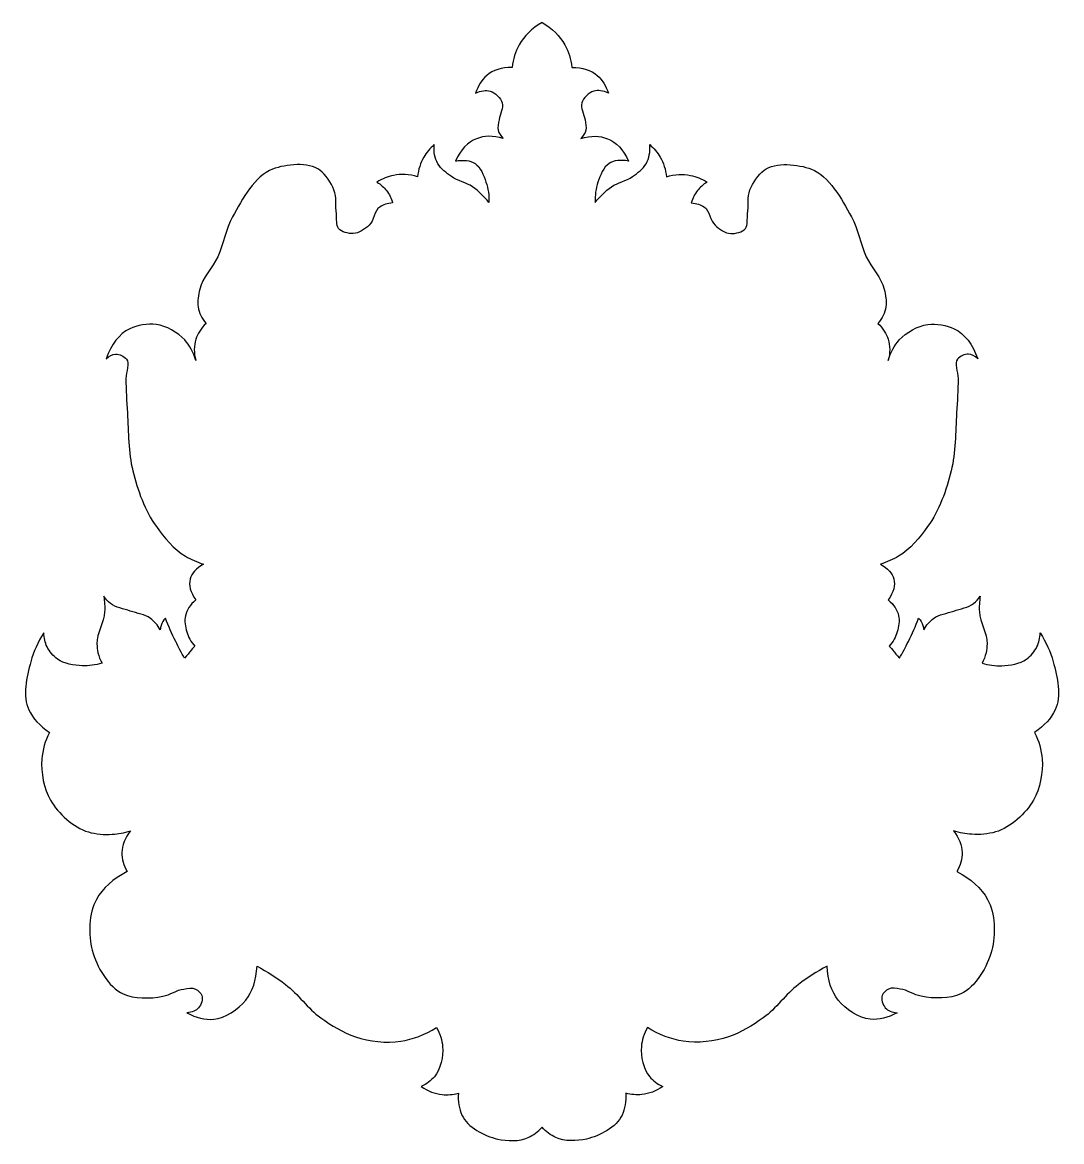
# Model space of a CAD drawing. Header units: millimetres. Extents: x -126 to 240, y -69 to 114.
# Drawn here: x 70.7 to 240.4, y -68.8 to 113.9 of the extents above; entities that cross this region are included whole.
import ezdxf

# ---------------------------------------------------------------- set-up
doc = ezdxf.new("R2010")
doc.units = ezdxf.units.MM
doc.linetypes.add('K5LT32772', pattern=[0])

msp = doc.modelspace()

# ---------------------------------------------------------------- linework, layer by layer
at = {"color": 30, "linetype": 'K5LT32772', "true_color": 0xff8000}
for points, knots in [([(155.59, 113.94), (153.93, 112.97), (152.68, 111.75), (151.86, 110.27), (151.25, 109.18), (150.87, 107.96), (150.71, 106.6)], [0, 0, 0, 0, 1, 1, 1, 2, 2, 2, 2]), ([(155.59, 113.94), (157.25, 112.97), (158.49, 111.75), (159.31, 110.27), (159.92, 109.18), (160.3, 107.96), (160.46, 106.6)], [0, 0, 0, 0, 1, 1, 1, 2, 2, 2, 2]), ([(150.71, 106.6), (148.99, 106.59), (147.61, 106.15), (146.56, 105.26), (145.75, 104.57), (145.15, 103.62), (144.75, 102.4)], [0, 0, 0, 0, 1, 1, 1, 2, 2, 2, 2]), ([(160.46, 106.6), (162.18, 106.59), (163.57, 106.15), (164.61, 105.26), (165.42, 104.57), (166.02, 103.62), (166.42, 102.4)], [0, 0, 0, 0, 1, 1, 1, 2, 2, 2, 2]), ([(144.75, 102.4), (145.65, 102.81), (146.44, 102.92), (147.13, 102.71), (147.92, 102.48), (148.84, 101.57), (149.09, 100.81), (149.34, 100.02), (148.68, 98.97), (148.57, 98.05), (148.5, 97.48), (148.29, 96.86), (148.43, 96.33), (148.55, 95.86), (148.83, 95.41), (149.26, 95.01)], [0, 0, 0, 0, 1, 1, 1, 2, 2, 2, 3, 3, 3, 4, 4, 4, 5, 5, 5, 5]), ([(166.42, 102.4), (165.53, 102.81), (164.73, 102.92), (164.04, 102.71), (163.26, 102.48), (162.33, 101.57), (162.08, 100.81), (161.83, 100.02), (162.49, 98.97), (162.61, 98.05), (162.68, 97.48), (162.88, 96.86), (162.75, 96.33), (162.62, 95.86), (162.34, 95.41), (161.92, 95.01)], [0, 0, 0, 0, 1, 1, 1, 2, 2, 2, 3, 3, 3, 4, 4, 4, 5, 5, 5, 5]), ([(149.26, 95.01), (147.59, 95.47), (146.14, 95.45), (144.89, 94.95), (143.46, 94.38), (142.31, 93.16), (141.44, 91.31)], [0, 0, 0, 0, 1, 1, 1, 2, 2, 2, 2]), ([(161.92, 95.01), (163.58, 95.47), (165.04, 95.45), (166.28, 94.95), (167.71, 94.38), (168.86, 93.16), (169.73, 91.31)], [0, 0, 0, 0, 1, 1, 1, 2, 2, 2, 2]), ([(137.99, 93.99), (137.29, 93.38), (136.72, 92.7), (136.28, 91.94), (135.73, 90.99), (135.39, 89.93), (135.26, 88.74)], [0, 0, 0, 0, 1, 1, 1, 2, 2, 2, 2]), ([(146.91, 84.52), (146.13, 85.53), (145.25, 86.39), (144.26, 87.09), (143.23, 87.82), (141.84, 88.03), (140.81, 88.77), (139.99, 89.36), (139.04, 90.02), (138.57, 90.87), (138.08, 91.75), (137.89, 92.79), (137.99, 93.99)], [0, 0, 0, 0, 1, 1, 1, 2, 2, 2, 3, 3, 3, 4, 4, 4, 4]), ([(164.26, 84.52), (165.04, 85.53), (165.92, 86.39), (166.91, 87.09), (167.95, 87.82), (169.33, 88.03), (170.36, 88.77), (171.19, 89.36), (172.13, 90.02), (172.6, 90.87), (173.09, 91.75), (173.28, 92.79), (173.18, 93.99)], [0, 0, 0, 0, 1, 1, 1, 2, 2, 2, 3, 3, 3, 4, 4, 4, 4]), ([(173.18, 93.99), (173.88, 93.38), (174.45, 92.7), (174.89, 91.94), (175.44, 90.99), (175.78, 89.93), (175.91, 88.74)], [0, 0, 0, 0, 1, 1, 1, 2, 2, 2, 2]), ([(141.44, 91.31), (142.76, 91.55), (143.83, 91.41), (144.65, 90.9), (145.54, 90.33), (146.06, 88.95), (146.44, 87.86), (146.8, 86.82), (146.96, 85.7), (146.91, 84.52)], [0, 0, 0, 0, 1, 1, 1, 2, 2, 2, 3, 3, 3, 3]), ([(169.73, 91.31), (168.41, 91.55), (167.35, 91.41), (166.53, 90.9), (165.63, 90.33), (165.11, 88.95), (164.73, 87.86), (164.37, 86.82), (164.22, 85.7), (164.26, 84.52)], [0, 0, 0, 0, 1, 1, 1, 2, 2, 2, 3, 3, 3, 3]), ([(131.2, 84.46), (130.36, 84.41), (129.65, 84.19), (129.08, 83.8), (128.18, 83.2), (128.15, 81.56), (127.34, 80.82), (126.65, 80.19), (125.66, 79.51), (124.77, 79.47), (123.99, 79.43), (122.82, 79.73), (122.37, 80.29), (121.94, 80.83), (122.11, 81.88), (122.01, 82.67), (121.84, 83.97), (122.07, 85.4), (121.62, 86.59), (121.18, 87.78), (120.28, 89.07), (119.33, 89.79), (117.47, 91.2), (113.78, 90.8), (111.6, 89.98), (108.73, 88.91), (106.65, 85.14), (105.06, 82.2), (103.97, 80.19), (103.61, 77.78), (102.63, 75.68), (101.78, 73.86), (100.15, 72.31), (99.7, 70.38), (99.49, 69.46), (99.27, 68.41), (99.43, 67.49), (99.59, 66.54), (100.02, 65.63), (100.72, 64.78)], [0, 0, 0, 0, 1, 1, 1, 2, 2, 2, 3, 3, 3, 4, 4, 4, 5, 5, 5, 6, 6, 6, 7, 7, 7, 8, 8, 8, 9, 9, 9, 10, 10, 10, 11, 11, 11, 12, 12, 12, 13, 13, 13, 13]), ([(179.97, 84.46), (180.81, 84.41), (181.52, 84.19), (182.1, 83.8), (182.99, 83.2), (183.02, 81.56), (183.84, 80.82), (184.52, 80.19), (185.52, 79.51), (186.4, 79.47), (187.18, 79.43), (188.35, 79.73), (188.8, 80.29), (189.23, 80.83), (189.06, 81.88), (189.16, 82.67), (189.33, 83.97), (189.1, 85.4), (189.55, 86.59), (190, 87.78), (190.89, 89.07), (191.84, 89.79), (193.7, 91.2), (197.39, 90.8), (199.57, 89.98), (202.44, 88.91), (204.52, 85.14), (206.11, 82.2), (207.2, 80.19), (207.57, 77.78), (208.54, 75.68), (209.39, 73.86), (211.02, 72.31), (211.47, 70.38), (211.68, 69.46), (211.91, 68.41), (211.75, 67.49), (211.58, 66.54), (211.15, 65.63), (210.45, 64.78)], [0, 0, 0, 0, 1, 1, 1, 2, 2, 2, 3, 3, 3, 4, 4, 4, 5, 5, 5, 6, 6, 6, 7, 7, 7, 8, 8, 8, 9, 9, 9, 10, 10, 10, 11, 11, 11, 12, 12, 12, 13, 13, 13, 13]), ([(135.26, 88.74), (133.9, 89.14), (132.59, 89.22), (131.34, 88.96), (130.41, 88.78), (129.51, 88.41), (128.63, 87.86)], [0, 0, 0, 0, 1, 1, 1, 2, 2, 2, 2]), ([(128.63, 87.86), (129.26, 87.48), (129.79, 87.02), (130.21, 86.48), (130.66, 85.9), (130.99, 85.23), (131.2, 84.46)], [0, 0, 0, 0, 1, 1, 1, 2, 2, 2, 2]), ([(175.91, 88.74), (177.27, 89.14), (178.58, 89.22), (179.83, 88.96), (180.76, 88.78), (181.67, 88.41), (182.54, 87.86)], [0, 0, 0, 0, 1, 1, 1, 2, 2, 2, 2]), ([(182.54, 87.86), (181.91, 87.48), (181.39, 87.02), (180.96, 86.48), (180.51, 85.9), (180.18, 85.23), (179.97, 84.46)], [0, 0, 0, 0, 1, 1, 1, 2, 2, 2, 2]), ([(99.04, 58.76), (98.66, 60.09), (98.06, 61.2), (97.25, 62.1), (96.11, 63.36), (94.24, 64.39), (92.58, 64.61), (91.22, 64.8), (89.49, 64.53), (88.27, 63.92), (86.54, 63.06), (85.26, 61.42), (84.44, 59.01)], [0, 0, 0, 0, 1, 1, 1, 2, 2, 2, 3, 3, 3, 4, 4, 4, 4]), ([(100.72, 64.78), (99.92, 64), (99.37, 63.15), (99.07, 62.21), (98.73, 61.16), (98.72, 60.01), (99.04, 58.76)], [0, 0, 0, 0, 1, 1, 1, 2, 2, 2, 2]), ([(210.45, 64.78), (211.26, 64), (211.81, 63.15), (212.1, 62.21), (212.44, 61.16), (212.45, 60.01), (212.13, 58.76)], [0, 0, 0, 0, 1, 1, 1, 2, 2, 2, 2]), ([(212.13, 58.76), (212.52, 60.09), (213.11, 61.2), (213.93, 62.1), (215.06, 63.36), (216.93, 64.39), (218.59, 64.61), (219.96, 64.8), (221.68, 64.53), (222.9, 63.92), (224.63, 63.06), (225.91, 61.42), (226.73, 59.01)], [0, 0, 0, 0, 1, 1, 1, 2, 2, 2, 3, 3, 3, 4, 4, 4, 4]), ([(84.44, 59.01), (84.94, 59.5), (85.44, 59.76), (85.96, 59.78), (86.54, 59.82), (87.36, 59.39), (87.72, 58.98), (88.31, 58.31), (87.64, 56.87), (87.64, 55.81), (87.64, 53.94), (87.77, 52.07), (87.89, 50.2), (88.09, 47.03), (88.01, 43.76), (88.77, 40.71), (89.56, 37.56), (90.72, 34.25), (92.61, 31.63), (93.9, 29.82), (95.45, 27.93), (97.36, 26.8), (98.27, 26.25), (99.25, 25.82), (100.31, 25.5)], [0, 0, 0, 0, 1, 1, 1, 2, 2, 2, 3, 3, 3, 4, 4, 4, 5, 5, 5, 6, 6, 6, 7, 7, 7, 8, 8, 8, 8]), ([(226.73, 59.01), (226.23, 59.5), (225.73, 59.76), (225.22, 59.78), (224.63, 59.82), (223.81, 59.39), (223.45, 58.98), (222.86, 58.31), (223.53, 56.87), (223.53, 55.81), (223.53, 53.94), (223.4, 52.07), (223.28, 50.2), (223.09, 47.03), (223.16, 43.76), (222.4, 40.71), (221.62, 37.56), (220.45, 34.25), (218.56, 31.63), (217.27, 29.82), (215.73, 27.93), (213.82, 26.8), (212.91, 26.25), (211.92, 25.82), (210.86, 25.5)], [0, 0, 0, 0, 1, 1, 1, 2, 2, 2, 3, 3, 3, 4, 4, 4, 5, 5, 5, 6, 6, 6, 7, 7, 7, 8, 8, 8, 8]), ([(100.31, 25.5), (99.1, 24.8), (98.37, 23.99), (98.13, 23.07), (97.87, 22.06), (98.17, 20.92), (99.04, 19.65)], [0, 0, 0, 0, 1, 1, 1, 2, 2, 2, 2]), ([(210.86, 25.5), (212.07, 24.8), (212.8, 23.99), (213.04, 23.07), (213.31, 22.06), (213, 20.92), (212.13, 19.65)], [0, 0, 0, 0, 1, 1, 1, 2, 2, 2, 2]), ([(84.03, 20.28), (84.16, 19.41), (84.21, 18.55), (84.17, 17.7), (84.1, 15.94), (82.84, 14.27), (82.91, 12.5), (82.92, 12.01), (82.97, 11.49), (83.08, 11), (83.22, 10.42), (83.44, 9.85), (83.74, 9.31)], [0, 0, 0, 0, 1, 1, 1, 2, 2, 2, 3, 3, 3, 4, 4, 4, 4]), ([(93.26, 14.78), (92.82, 15.54), (92.28, 16.16), (91.65, 16.64), (90.75, 17.32), (89.45, 17.43), (88.36, 17.84), (87.27, 18.24), (85.99, 18.36), (85.11, 19.08), (84.71, 19.41), (84.35, 19.81), (84.03, 20.28)], [0, 0, 0, 0, 1, 1, 1, 2, 2, 2, 3, 3, 3, 4, 4, 4, 4]), ([(217.91, 14.78), (218.35, 15.54), (218.89, 16.16), (219.53, 16.64), (220.43, 17.32), (221.72, 17.43), (222.81, 17.84), (223.9, 18.24), (225.19, 18.36), (226.06, 19.08), (226.46, 19.41), (226.82, 19.81), (227.14, 20.28)], [0, 0, 0, 0, 1, 1, 1, 2, 2, 2, 3, 3, 3, 4, 4, 4, 4]), ([(227.14, 20.28), (227.01, 19.41), (226.97, 18.55), (227, 17.7), (227.07, 15.94), (228.34, 14.27), (228.27, 12.5), (228.25, 12.01), (228.21, 11.49), (228.09, 11), (227.95, 10.42), (227.74, 9.85), (227.44, 9.31)], [0, 0, 0, 0, 1, 1, 1, 2, 2, 2, 3, 3, 3, 4, 4, 4, 4]), ([(99.04, 19.65), (98.13, 18.88), (97.57, 18.02), (97.36, 17.08), (97.17, 16.26), (97.32, 15.26), (97.58, 14.43), (97.83, 13.6), (98.26, 12.83), (98.88, 12.11)], [0, 0, 0, 0, 1, 1, 1, 2, 2, 2, 3, 3, 3, 3]), ([(212.13, 19.65), (213.04, 18.88), (213.6, 18.02), (213.82, 17.08), (214, 16.26), (213.85, 15.26), (213.59, 14.43), (213.34, 13.6), (212.91, 12.83), (212.3, 12.11)], [0, 0, 0, 0, 1, 1, 1, 2, 2, 2, 3, 3, 3, 3]), ([(94.09, 16.66), (93.76, 16.31), (93.53, 15.92), (93.4, 15.49), (93.32, 15.26), (93.28, 15.03), (93.26, 14.78)], [0, 0, 0, 0, 1, 1, 1, 2, 2, 2, 2]), ([(97.21, 10.13), (96.7, 11.03), (96.22, 11.94), (95.77, 12.87), (95.16, 14.11), (94.6, 15.37), (94.09, 16.66)], [0, 0, 0, 0, 1, 1, 1, 2, 2, 2, 2]), ([(213.96, 10.13), (214.47, 11.03), (214.95, 11.94), (215.41, 12.87), (216.02, 14.11), (216.58, 15.37), (217.09, 16.66)], [0, 0, 0, 0, 1, 1, 1, 2, 2, 2, 2]), ([(217.09, 16.66), (217.41, 16.31), (217.64, 15.92), (217.78, 15.49), (217.85, 15.26), (217.9, 15.03), (217.91, 14.78)], [0, 0, 0, 0, 1, 1, 1, 2, 2, 2, 2]), ([(74.23, 14.27), (73.27, 12.76), (72.57, 11.2), (72.11, 9.57), (71.42, 7.09), (70.74, 3.91), (71.78, 1.71), (72.44, 0.31), (73.56, -0.91), (75.15, -1.97)], [0, 0, 0, 0, 1, 1, 1, 2, 2, 2, 3, 3, 3, 3]), ([(83.74, 9.31), (82.65, 9), (81.58, 8.87), (80.52, 8.92), (79.15, 8.98), (77.55, 9.2), (76.47, 10), (75.79, 10.49), (75.14, 11.24), (74.76, 12.01), (74.43, 12.69), (74.26, 13.44), (74.23, 14.27)], [0, 0, 0, 0, 1, 1, 1, 2, 2, 2, 3, 3, 3, 4, 4, 4, 4]), ([(227.44, 9.31), (228.52, 9), (229.6, 8.87), (230.66, 8.92), (232.03, 8.98), (233.63, 9.2), (234.7, 10), (235.38, 10.49), (236.03, 11.24), (236.41, 12.01), (236.74, 12.69), (236.92, 13.44), (236.94, 14.27)], [0, 0, 0, 0, 1, 1, 1, 2, 2, 2, 3, 3, 3, 4, 4, 4, 4]), ([(236.94, 14.27), (237.9, 12.76), (238.61, 11.2), (239.06, 9.57), (239.76, 7.09), (240.44, 3.91), (239.39, 1.71), (238.73, 0.31), (237.61, -0.91), (236.02, -1.97)], [0, 0, 0, 0, 1, 1, 1, 2, 2, 2, 3, 3, 3, 3]), ([(75.15, -1.97), (74.44, -3.41), (74.03, -4.86), (73.91, -6.33), (73.72, -8.54), (74.28, -11.15), (75.34, -13.04), (76.59, -15.25), (79.05, -17.48), (81.52, -18.23), (82.72, -18.58), (84.11, -18.69), (85.39, -18.61), (86.39, -18.55), (87.38, -18.37), (88.37, -18.06)], [0, 0, 0, 0, 1, 1, 1, 2, 2, 2, 3, 3, 3, 4, 4, 4, 5, 5, 5, 5]), ([(236.02, -1.97), (236.73, -3.41), (237.14, -4.86), (237.27, -6.33), (237.45, -8.54), (236.89, -11.15), (235.83, -13.04), (234.58, -15.25), (232.13, -17.48), (229.65, -18.23), (228.46, -18.58), (227.06, -18.69), (225.78, -18.61), (224.78, -18.55), (223.79, -18.37), (222.8, -18.06)], [0, 0, 0, 0, 1, 1, 1, 2, 2, 2, 3, 3, 3, 4, 4, 4, 5, 5, 5, 5]), ([(88.37, -18.06), (87.48, -19.22), (87.02, -20.39), (86.99, -21.59), (86.96, -22.62), (87.25, -23.66), (87.85, -24.71)], [0, 0, 0, 0, 1, 1, 1, 2, 2, 2, 2]), ([(222.8, -18.06), (223.69, -19.22), (224.15, -20.39), (224.18, -21.59), (224.21, -22.62), (223.92, -23.66), (223.33, -24.71)], [0, 0, 0, 0, 1, 1, 1, 2, 2, 2, 2]), ([(87.85, -24.71), (85.51, -25.89), (83.83, -27.4), (82.82, -29.24), (81.58, -31.51), (81.46, -35.03), (82.13, -37.55), (82.83, -40.19), (84.8, -43.56), (87.18, -44.67), (88.96, -45.5), (91.58, -45.46), (93.67, -45.06), (94.84, -44.83), (95.93, -44.01), (97.12, -43.87), (97.74, -43.8), (98.48, -43.62), (99, -43.87), (99.41, -44.07), (99.9, -44.52), (100.05, -44.92), (100.26, -45.49), (99.93, -46.47), (99.52, -46.94), (99.11, -47.41), (98.47, -47.67), (97.59, -47.74)], [0, 0, 0, 0, 1, 1, 1, 2, 2, 2, 3, 3, 3, 4, 4, 4, 5, 5, 5, 6, 6, 6, 7, 7, 7, 8, 8, 8, 9, 9, 9, 9]), ([(223.33, -24.71), (225.67, -25.89), (227.34, -27.4), (228.35, -29.24), (229.59, -31.51), (229.71, -35.03), (229.04, -37.55), (228.34, -40.19), (226.37, -43.56), (223.99, -44.67), (222.21, -45.5), (219.59, -45.46), (217.5, -45.06), (216.33, -44.83), (215.24, -44.01), (214.05, -43.87), (213.44, -43.8), (212.7, -43.62), (212.17, -43.87), (211.76, -44.07), (211.28, -44.52), (211.12, -44.92), (210.91, -45.49), (211.24, -46.47), (211.65, -46.94), (212.06, -47.41), (212.7, -47.67), (213.58, -47.74)], [0, 0, 0, 0, 1, 1, 1, 2, 2, 2, 3, 3, 3, 4, 4, 4, 5, 5, 5, 6, 6, 6, 7, 7, 7, 8, 8, 8, 9, 9, 9, 9]), ([(97.59, -47.74), (99.13, -48.58), (100.59, -48.94), (101.98, -48.81), (103.85, -48.65), (106.02, -47.18), (107.2, -45.69), (108.33, -44.26), (108.95, -42.41), (109.05, -40.14)], [0, 0, 0, 0, 1, 1, 1, 2, 2, 2, 3, 3, 3, 3]), ([(109.05, -40.14), (110.69, -41.02), (112.25, -42.02), (113.71, -43.13), (115.81, -44.71), (117.32, -47.05), (119.45, -48.56), (121.19, -49.8), (123.11, -51), (125.11, -51.66), (127.42, -52.41), (130.13, -52.77), (132.51, -52.4), (134.52, -52.09), (136.47, -51.33), (138.36, -50.14)], [0, 0, 0, 0, 1, 1, 1, 2, 2, 2, 3, 3, 3, 4, 4, 4, 5, 5, 5, 5]), ([(202.13, -40.14), (200.48, -41.02), (198.93, -42.02), (197.46, -43.13), (195.36, -44.71), (193.85, -47.05), (191.72, -48.56), (189.98, -49.8), (188.06, -51), (186.06, -51.66), (183.75, -52.41), (181.04, -52.77), (178.66, -52.4), (176.65, -52.09), (174.7, -51.33), (172.81, -50.14)], [0, 0, 0, 0, 1, 1, 1, 2, 2, 2, 3, 3, 3, 4, 4, 4, 5, 5, 5, 5]), ([(213.58, -47.74), (212.05, -48.58), (210.58, -48.94), (209.19, -48.81), (207.32, -48.65), (205.15, -47.18), (203.97, -45.69), (202.84, -44.26), (202.22, -42.41), (202.13, -40.14)], [0, 0, 0, 0, 1, 1, 1, 2, 2, 2, 3, 3, 3, 3]), ([(138.36, -50.14), (138.94, -51.18), (139.27, -52.23), (139.36, -53.28), (139.49, -54.91), (139.05, -56.97), (138.01, -58.2), (137.45, -58.85), (136.74, -59.38), (135.85, -59.8)], [0, 0, 0, 0, 1, 1, 1, 2, 2, 2, 3, 3, 3, 3]), ([(172.81, -50.14), (172.23, -51.18), (171.9, -52.23), (171.81, -53.28), (171.68, -54.91), (172.12, -56.97), (173.17, -58.2), (173.72, -58.85), (174.44, -59.38), (175.32, -59.8)], [0, 0, 0, 0, 1, 1, 1, 2, 2, 2, 3, 3, 3, 3]), ([(135.85, -59.8), (136.96, -60.54), (138.11, -60.98), (139.3, -61.1), (140.16, -61.18), (141.03, -61.11), (141.93, -60.88)], [0, 0, 0, 0, 1, 1, 1, 2, 2, 2, 2]), ([(175.32, -59.8), (174.21, -60.54), (173.06, -60.98), (171.87, -61.1), (171.02, -61.18), (170.14, -61.11), (169.25, -60.88)], [0, 0, 0, 0, 1, 1, 1, 2, 2, 2, 2]), ([(141.93, -60.88), (141.85, -62.24), (142.04, -63.43), (142.51, -64.44), (143.41, -66.41), (146.16, -67.88), (148.33, -68.36), (149.89, -68.7), (151.89, -68.78), (153.35, -68.11), (154.16, -67.74), (154.91, -67.18), (155.59, -66.45)], [0, 0, 0, 0, 1, 1, 1, 2, 2, 2, 3, 3, 3, 4, 4, 4, 4]), ([(169.25, -60.88), (169.33, -62.24), (169.13, -63.43), (168.67, -64.44), (167.76, -66.41), (165.01, -67.88), (162.84, -68.36), (161.29, -68.7), (159.28, -68.78), (157.82, -68.11), (157.01, -67.74), (156.27, -67.18), (155.59, -66.45)], [0, 0, 0, 0, 1, 1, 1, 2, 2, 2, 3, 3, 3, 4, 4, 4, 4])]:
    msp.add_open_spline(points, degree=3, knots=knots, dxfattribs=at)
for points in [[(98.88, 12.11), (97.77, 10.79), (98.32, 11.45), (97.21, 10.13)], [(212.3, 12.11), (213.4, 10.79), (212.85, 11.45), (213.96, 10.13)]]:
    msp.add_open_spline(points, degree=3, dxfattribs=at)

doc.saveas('drawing.dxf')
